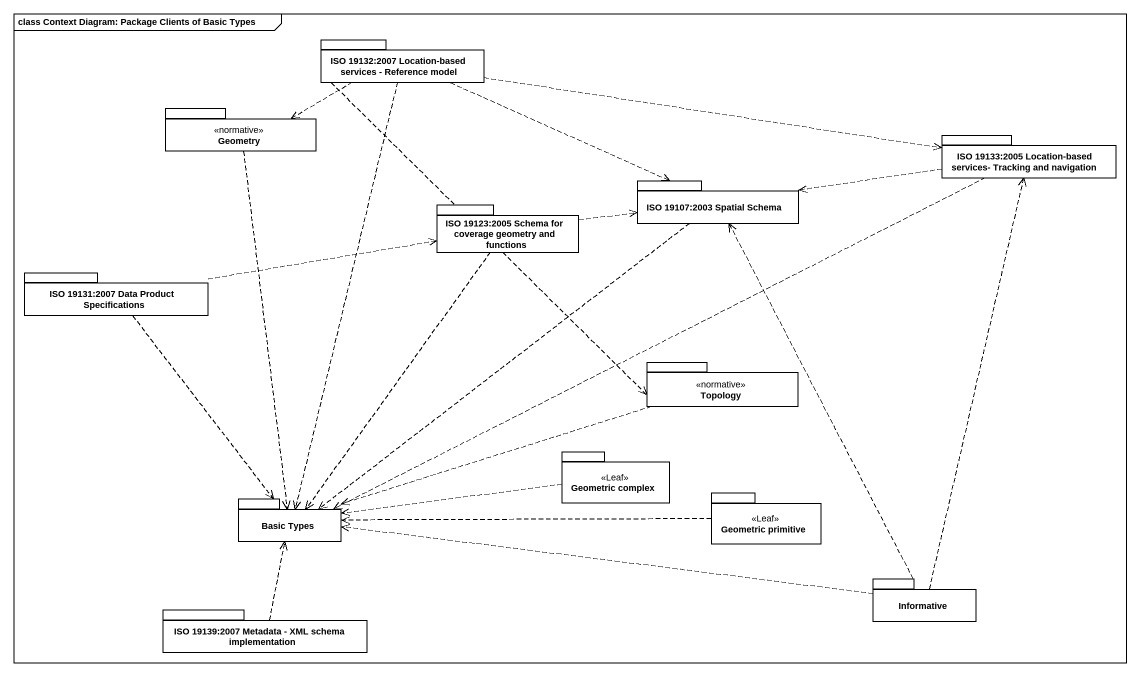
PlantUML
@startuml
mainframe class Context Diagram: Package Clients of Basic Types
package "ISO 19132:2007 Location-based services - Reference model" as ISO_19132_2007_Location {
}
package Geometry <<normative>> {
}
package "ISO 19133:2005 Location-based services- Tracking and navigation" as ISO_19133_2005_Location {
}
package "ISO 19107:2003 Spatial Schema" as ISO_19107_2003_Spatial {
}
package "ISO 19123:2005 Schema for coverage geometry and functions" as ISO_19123_2005_Schema_for {
}
package "ISO 19131:2007 Data Product Specifications" as ISO_19131_2007_Data_Product {
}
package Topology <<normative>> {
}
package "Geometric complex" as Geometric_complex <<Leaf>> {
}
package "Geometric primitive" as Geometric_primitive <<Leaf>> {
}
package "Basic Types" as Basic_Types {
}
package "ISO 19139:2007 Metadata - XML schema implementation" as ISO_19139_2007_Metadata_XML {
}
package Informative {
}
ISO_19132_2007_Location .left.> Geometry
ISO_19132_2007_Location .right.> ISO_19133_2005_Location
ISO_19132_2007_Location .right.> ISO_19107_2003_Spatial
ISO_19132_2007_Location ..> Topology
ISO_19132_2007_Location ..> Basic_Types
Geometry ..> Basic_Types
ISO_19133_2005_Location .left.> ISO_19107_2003_Spatial
ISO_19133_2005_Location .left.> Basic_Types
ISO_19107_2003_Spatial ..> Basic_Types
ISO_19123_2005_Schema_for .right.> ISO_19107_2003_Spatial
ISO_19123_2005_Schema_for ..> Basic_Types
ISO_19131_2007_Data_Product .right.> ISO_19123_2005_Schema_for
ISO_19131_2007_Data_Product ..> Basic_Types
Topology .left.> Basic_Types
Geometric_complex .left.> Basic_Types
Geometric_primitive .left.> Basic_Types
ISO_19139_2007_Metadata_XML .up.> Basic_Types
Informative .up.> ISO_19133_2005_Location
Informative .up.> ISO_19107_2003_Spatial
Informative .left.> Basic_Types
@enduml
